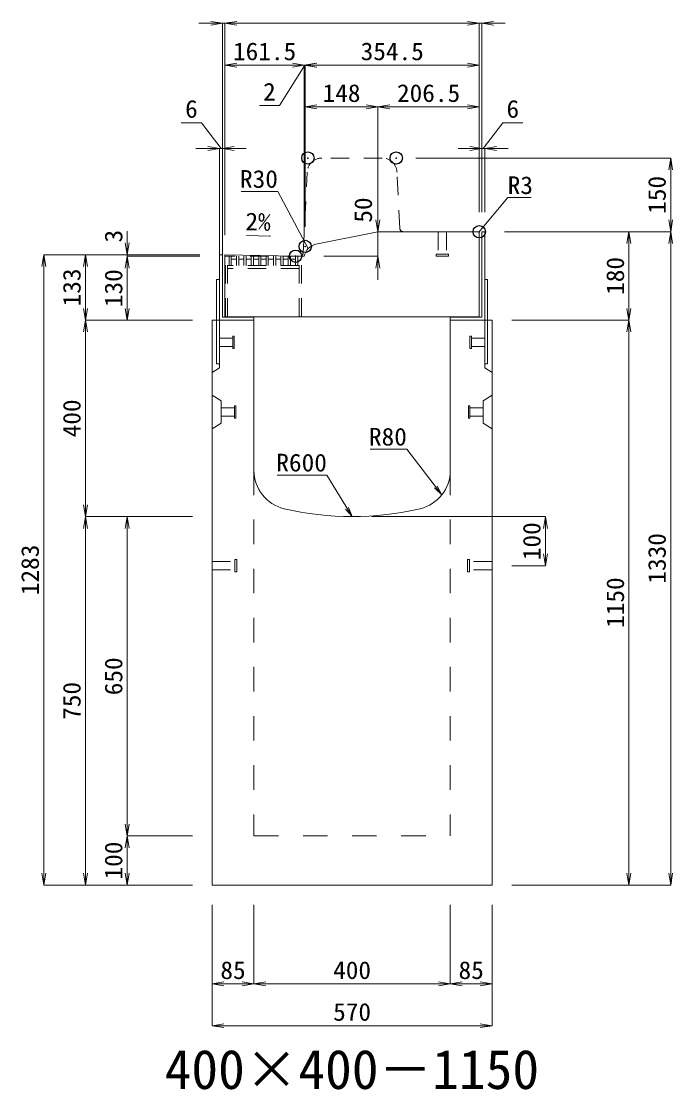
# Model space of a CAD drawing. Units: millimetres at full size. Extents: x -1809 to 57027, y -20349 to 17321.
# Drawn here: x 37895 to 39221, y -7712 to -5538 of the extents above; entities that cross this region are included whole.
import ezdxf
from ezdxf.enums import TextEntityAlignment as Align

# ---------------------------------------------------------------- set-up
doc = ezdxf.new("R2010")
doc.units = ezdxf.units.MM
doc.header["$LTSCALE"] = 50
doc.header["$PDMODE"] = 32
doc.header["$PDSIZE"] = 25
doc.linetypes.add('USER1', pattern=[2, 1, -1])
doc.linetypes.add('USER2', pattern=[1.35, 0.75, -0.6])
for name, color, linetype, lineweight in [('インサート', 3, 'USER2', 9), ('グレーチング', 7, 'USER2', 5), ('受枠', 3, 'Continuous', 5), ('寸法線', 7, 'Continuous', 13), ('引出線', 4, 'Continuous', 13), ('本体', 2, 'Continuous', 13)]:
    doc.layers.add(name, color=color, linetype=linetype, lineweight=lineweight)
doc.layers.add('作業エリア', color=11, linetype='Continuous')
doc.layers.add('文字', color=7, linetype='Continuous')
doc.styles.add('ＭＳ 明朝', font='')
doc.styles.get('ＭＳ 明朝').set_extended_font_data('MS Mincho')

# ---------------------------------------------------------------- blocks, each defined once
blk = doc.blocks.new('open_arrow')
at = {"color": 0, "linetype": 'Continuous', "lineweight": -2}
blk.add_lwpolyline([(7.5, 1.25), (0, 0), (7.5, -1.25)], dxfattribs=at)

msp = doc.modelspace()

# ---------------------------------------------------------------- linework, layer by layer
at = {"layer": 'インサート'}
for p, q in [((38743.74, -5966.05), (38743.74, -6012.05)), ((38743.74, -5966.05), (38760.74, -5966.05)), ((38760.74, -5966.05), (38760.74, -6012.05)), ((38739.74, -6016.05), (38739.74, -6012.05)), ((38739.74, -6012.05), (38764.74, -6012.05)), ((38739.74, -6016.05), (38764.74, -6016.05)), ((38764.74, -6012.05), (38764.74, -6016.05)), ((38298.24, -6182.55), (38325.24, -6182.55)), ((38298.24, -6182.55), (38298.24, -6199.55)), ((38328.24, -6178.55), (38325.24, -6178.55)), ((38325.24, -6178.55), (38325.24, -6203.55)), ((38328.24, -6203.55), (38328.24, -6178.55)), ((38808.24, -6178.55), (38811.24, -6178.55)), ((38808.24, -6203.55), (38808.24, -6178.55)), ((38811.24, -6178.55), (38811.24, -6203.55)), ((38838.24, -6182.55), (38811.24, -6182.55)), ((38838.24, -6182.55), (38838.24, -6199.55)), ((38298.24, -6199.55), (38325.24, -6199.55)), ((38325.24, -6203.55), (38328.24, -6203.55)), ((38811.24, -6203.55), (38808.24, -6203.55)), ((38838.24, -6199.55), (38811.24, -6199.55)), ((38301.44, -6324.55), (38328.44, -6324.55)), ((38301.44, -6324.55), (38301.44, -6341.55)), ((38331.44, -6320.55), (38328.44, -6320.55)), ((38328.44, -6320.55), (38328.44, -6345.55)), ((38331.44, -6345.55), (38331.44, -6320.55)), ((38805.04, -6320.55), (38808.04, -6320.55)), ((38805.04, -6345.55), (38805.04, -6320.55)), ((38808.04, -6320.55), (38808.04, -6345.55)), ((38835.04, -6324.55), (38808.04, -6324.55)), ((38835.04, -6324.55), (38835.04, -6341.55)), ((38301.44, -6341.55), (38328.44, -6341.55)), ((38328.44, -6345.55), (38331.44, -6345.55)), ((38808.04, -6345.55), (38805.04, -6345.55)), ((38835.04, -6341.55), (38808.04, -6341.55)), ((38283.24, -6637.55), (38329.24, -6637.55)), ((38283.24, -6654.55), (38283.24, -6637.55)), ((38329.24, -6658.55), (38329.24, -6633.55)), ((38329.24, -6633.55), (38333.24, -6633.55)), ((38333.24, -6658.55), (38333.24, -6633.55)), ((38803.24, -6633.55), (38807.24, -6633.55)), ((38803.24, -6633.55), (38803.24, -6658.55)), ((38807.24, -6633.55), (38807.24, -6658.55)), ((38853.24, -6637.55), (38807.24, -6637.55)), ((38853.24, -6637.55), (38853.24, -6654.55)), ((38283.24, -6654.55), (38329.24, -6654.55)), ((38333.24, -6658.55), (38329.24, -6658.55)), ((38807.24, -6658.55), (38803.24, -6658.55)), ((38853.24, -6654.55), (38807.24, -6654.55))]:
    msp.add_line(p, q, dxfattribs=at)
at = {"layer": 'グレーチング'}
for p, q in [((38310.24, -6139.05), (38310.24, -6016.05)), ((38465.24, -6016.05), (38310.24, -6016.05)), ((38314.74, -6139.05), (38314.74, -6016.05)), ((38317.74, -6035.05), (38317.74, -6016.05)), ((38322.24, -6035.05), (38322.24, -6016.05)), ((38332.8, -6022.05), (38322.24, -6022.05)), ((38332.8, -6035.05), (38332.8, -6016.05)), ((38337.3, -6035.05), (38337.3, -6016.05)), ((38347.85, -6022.05), (38337.3, -6022.05)), ((38347.85, -6035.05), (38347.85, -6016.05)), ((38352.35, -6035.05), (38352.35, -6016.05)), ((38362.91, -6022.05), (38352.35, -6022.05)), ((38362.91, -6035.05), (38362.91, -6016.05)), ((38367.41, -6035.05), (38367.41, -6016.05)), ((38377.96, -6022.05), (38367.41, -6022.05)), ((38377.96, -6035.05), (38377.96, -6016.05)), ((38382.46, -6035.05), (38382.46, -6016.05)), ((38393.02, -6022.05), (38382.46, -6022.05)), ((38393.02, -6035.05), (38393.02, -6016.05)), ((38397.52, -6035.05), (38397.52, -6016.05)), ((38408.07, -6022.05), (38397.52, -6022.05)), ((38408.07, -6035.05), (38408.07, -6016.05)), ((38412.57, -6035.05), (38412.57, -6016.05)), ((38423.13, -6022.05), (38412.57, -6022.05)), ((38423.13, -6035.05), (38423.13, -6016.05)), ((38427.63, -6035.05), (38427.63, -6016.05)), ((38438.19, -6022.05), (38427.63, -6022.05)), ((38438.19, -6035.05), (38438.19, -6016.05)), ((38442.69, -6035.05), (38442.69, -6016.05)), ((38453.24, -6022.05), (38442.69, -6022.05)), ((38453.24, -6035.05), (38453.24, -6016.05)), ((38457.74, -6035.05), (38457.74, -6016.05)), ((38460.74, -6139.05), (38460.74, -6016.05)), ((38465.24, -6139.05), (38465.24, -6016.05)), ((38460.74, -6035.05), (38314.74, -6035.05)), ((38460.74, -6041.05), (38314.74, -6041.05))]:
    msp.add_line(p, q, dxfattribs=at)
at = {"layer": '作業エリア'}
for p in [(38478.24, -5816.05), (38658.24, -5816.05), (38827.24, -5966.05), (38472.74, -5996.05), (38453.24, -6016.05)]:
    msp.add_point(p, dxfattribs=at)
at = {"layer": '受枠'}
for p, q in [((38832.24, -5966.05), (38838.24, -5966.05)), ((38832.24, -6140.05), (38832.24, -5966.05)), ((38838.24, -6235.05), (38838.24, -5966.05)), ((38304.24, -6013.05), (38298.24, -6013.05)), ((38298.24, -6235.05), (38298.24, -6013.05)), ((38304.24, -6140.05), (38304.24, -6013.05)), ((38298.24, -6063.05), (38292.24, -6063.05)), ((38292.24, -6235.05), (38292.24, -6063.05)), ((38838.24, -6063.05), (38844.24, -6063.05)), ((38844.24, -6235.05), (38844.24, -6063.05)), ((38368.24, -6146.05), (38298.24, -6146.05)), ((38368.24, -6140.05), (38304.24, -6140.05)), ((38368.24, -6146.05), (38368.24, -6140.05)), ((38768.24, -6140.05), (38832.24, -6140.05)), ((38768.24, -6146.05), (38768.24, -6140.05)), ((38768.24, -6146.05), (38838.24, -6146.05)), ((38298.24, -6235.05), (38292.24, -6235.05)), ((38838.24, -6235.05), (38844.24, -6235.05))]:
    msp.add_line(p, q, dxfattribs=at)
at = {"layer": '寸法線'}
for p, q in [((38357.24, -5541.93), (38256.24, -5541.93)), ((38304.24, -5973.03), (38304.24, -5541.93)), ((38827.24, -5541.93), (38309.24, -5541.93)), ((38309.24, -5973.25), (38309.24, -5541.93)), ((38309.24, -5973.25), (38309.24, -5541.93)), ((38779.24, -5541.93), (38880.24, -5541.93)), ((38827.24, -5926.03), (38827.24, -5541.93)), ((38827.24, -5926.03), (38827.24, -5541.93)), ((38832.24, -5926.03), (38832.24, -5541.93)), ((38518.81, -5626.93), (38309.24, -5626.93)), ((38309.24, -5973.25), (38309.24, -5626.93)), ((38471.78, -5626.93), (38420.05, -5709.16)), ((38520.74, -5626.93), (38422.81, -5626.93)), ((38470.81, -5976.03), (38470.81, -5626.93)), ((38827.24, -5626.93), (38472.74, -5626.93)), ((38472.74, -5956.03), (38472.74, -5626.93)), ((38827.24, -5926.03), (38827.24, -5626.93)), ((38470.81, -5976.03), (38470.81, -5673.47)), ((38472.74, -5956.03), (38472.74, -5671.93)), ((38420.05, -5709.16), (38379.64, -5709.16)), ((38472.74, -5711.93), (38620.74, -5711.93)), ((38472.74, -5956.03), (38472.74, -5711.93)), ((38620.74, -5926.03), (38620.74, -5711.93)), ((38620.74, -5711.93), (38827.24, -5711.93)), ((38620.74, -5926.03), (38620.74, -5711.93)), ((38827.24, -5926.03), (38827.24, -5711.93)), ((38261.62, -5744.13), (38220.39, -5744.13)), ((38301.24, -5796.93), (38261.62, -5744.13)), ((38835.24, -5796.93), (38874.86, -5744.13)), ((38874.86, -5744.13), (38916.09, -5744.13)), ((38352.24, -5796.93), (38250.24, -5796.93)), ((38298.24, -6058.03), (38298.24, -5796.93)), ((38304.24, -6058.03), (38304.24, -5796.93)), ((38784.24, -5796.93), (38886.24, -5796.93)), ((38832.24, -5926.03), (38832.24, -5796.93)), ((38838.24, -5926.03), (38838.24, -5796.93)), ((38698.26, -5816.05), (39217.02, -5816.05)), ((39217.02, -5816.05), (39217.02, -5966.05)), ((38620.74, -5918.05), (38620.74, -6064.05)), ((38110.3, -5965.05), (38110.3, -6064.05)), ((38878.26, -5966.05), (39132.02, -5966.05)), ((38878.26, -5966.05), (39217.02, -5966.05)), ((38878.26, -5966.05), (39217.02, -5966.05)), ((39132.02, -5966.05), (39132.02, -6146.05)), ((39217.02, -5966.05), (39217.02, -7296.05)), ((37940.3, -7296.05), (37940.3, -6013.05)), ((38258.22, -6013.05), (37940.3, -6013.05)), ((38025.3, -6013.05), (38025.3, -6146.05)), ((38258.22, -6013.05), (38025.3, -6013.05)), ((38258.22, -6013.05), (38110.3, -6013.05)), ((38258.22, -6016.05), (38110.3, -6016.05)), ((38110.3, -6016.05), (38110.3, -6146.05)), ((38258.22, -6016.05), (38110.3, -6016.05)), ((38510.83, -6016.05), (38620.74, -6016.05)), ((38243.22, -6146.05), (38025.3, -6146.05)), ((38025.3, -6146.05), (38025.3, -6546.05)), ((38243.22, -6146.05), (38025.3, -6146.05)), ((38243.22, -6146.05), (38110.3, -6146.05)), ((38893.26, -6146.05), (39132.02, -6146.05)), ((38893.26, -6146.05), (39132.02, -6146.05)), ((39132.02, -6146.05), (39132.02, -7296.05)), ((38243.22, -6546.05), (38025.3, -6546.05)), ((38025.3, -7296.05), (38025.3, -6546.05)), ((38243.22, -6546.05), (38025.3, -6546.05)), ((38110.3, -6546.05), (38110.3, -7196.05)), ((38243.22, -6546.05), (38110.3, -6546.05)), ((38608.26, -6546.05), (38962.02, -6546.05)), ((38962.02, -6546.05), (38962.02, -6646.05)), ((38893.26, -6646.05), (38962.02, -6646.05)), ((38243.22, -7196.05), (38110.3, -7196.05)), ((38110.3, -7196.05), (38110.3, -7296.05)), ((38243.22, -7196.05), (38110.3, -7196.05)), ((38243.22, -7296.05), (37940.3, -7296.05)), ((38243.22, -7296.05), (38025.3, -7296.05)), ((38243.22, -7296.05), (38110.3, -7296.05)), ((38893.26, -7296.05), (39132.02, -7296.05)), ((38893.26, -7296.05), (39217.02, -7296.05)), ((38283.24, -7336.07), (38283.24, -7497.21)), ((38283.24, -7336.07), (38283.24, -7582.21)), ((38368.24, -7336.07), (38368.24, -7497.21)), ((38368.24, -7336.07), (38368.24, -7497.21)), ((38768.24, -7336.07), (38768.24, -7497.21)), ((38768.24, -7336.07), (38768.24, -7497.21)), ((38853.24, -7336.07), (38853.24, -7497.21)), ((38853.24, -7336.07), (38853.24, -7582.21)), ((38283.24, -7497.21), (38368.24, -7497.21)), ((38368.24, -7497.21), (38768.24, -7497.21)), ((38768.24, -7497.21), (38853.24, -7497.21)), ((38283.24, -7582.21), (38853.24, -7582.21))]:
    msp.add_line(p, q, dxfattribs=at)
at = {"layer": '引出線'}
for points in [[(38478.84, -6000.19), (38417.12, -5883.9), (38342.45, -5883.9)], [(38826.36, -5966.93), (38885.09, -5896.57), (38932.81, -5896.57)], [(38401.91, -5974.88), (38353.17, -5973.91), (38401.91, -5974.88)], [(38751, -6501.63), (38679.74, -6408.52), (38605.07, -6408.52)], [(38568.24, -6546.05), (38516.88, -6461.3), (38415.87, -6461.3)]]:
    msp.add_lwpolyline(points, dxfattribs=at)
at = {"layer": '本体', "linetype": 'USER2', "lineweight": 9}
for p, q in [((38629.7, -5816.05), (38506.78, -5816.05)), ((38468.57, -6009.4), (38476.82, -5844.56)), ((38665.41, -5959.4), (38659.67, -5844.56)), ((38298.24, -6146.05), (38298.24, -6243.05)), ((38838.24, -6146.05), (38838.24, -6243.05)), ((38298.24, -6243.05), (38283.24, -6252.55)), ((38838.24, -6243.05), (38853.24, -6252.55))]:
    msp.add_line(p, q, dxfattribs=at)
at = {"layer": '本体'}
for p, q in [((38620.74, -5966.05), (38494.43, -5991.66)), ((38824.24, -5966.05), (38620.74, -5966.05)), ((38827.24, -6139.05), (38827.24, -5969.05)), ((38309.24, -6139.05), (38309.24, -6013.27)), ((38309.24, -6013.27), (38453.24, -6016.05)), ((38453.24, -6016.05), (38470.81, -6016.05)), ((38283.24, -6146.05), (38283.24, -7296.05)), ((38368.24, -6146.05), (38283.24, -6146.05)), ((38827.24, -6139.05), (38309.24, -6139.05)), ((38368.24, -6146.05), (38368.24, -6452.02)), ((38768.24, -6452.02), (38768.24, -6146.05)), ((38853.24, -6146.05), (38768.24, -6146.05)), ((38853.24, -7296.05), (38853.24, -6146.05)), ((38283.24, -7296.05), (38853.24, -7296.05))]:
    msp.add_line(p, q, dxfattribs=at)
at = {"layer": '本体', "lineweight": 9}
for p, q in [((38283.24, -6299.05), (38301.44, -6310.55)), ((38853.24, -6299.05), (38835.04, -6310.55)), ((38301.44, -6310.55), (38301.44, -6355.55)), ((38835.04, -6310.55), (38835.04, -6355.55)), ((38283.24, -6367.05), (38301.44, -6355.55)), ((38853.24, -6367.05), (38835.04, -6355.55))]:
    msp.add_line(p, q, dxfattribs=at)
at = {"layer": '本体', "linetype": 'USER1', "lineweight": 15}
for p, q in [((38368.24, -6452.02), (38368.24, -7196.05)), ((38768.24, -6452.02), (38768.24, -7196.05)), ((38368.24, -7196.05), (38768.24, -7196.05))]:
    msp.add_line(p, q, dxfattribs=at)
at = {"layer": '本体', "linetype": 'USER2', "lineweight": 9}
for centre, radius, start, end in [((38506.78, -5846.05), 30, 90, 177.13759), ((38629.7, -5846.05), 30, 2.86241, 90), ((38672.4, -5959.05), 7, 182.86241, 270), ((38461.58, -6009.05), 7, 270, 357.13759)]:
    msp.add_arc(centre, radius, start, end, dxfattribs=at)
at = {"layer": '本体'}
for centre, radius, start, end in [((38824.24, -5969.05), 3, 0, 90), ((38500.39, -6021.06), 30, 101.45875, 170.39512), ((38448.24, -6452.02), 80, 180, 256.65764), ((38688.24, -6452.02), 80, 283.34236, 0), ((38568.24, -5946.05), 600, 256.65764, 283.34236)]:
    msp.add_arc(centre, radius, start, end, dxfattribs=at)

# ---------------------------------------------------------------- block references
at = {"layer": '寸法線', "xscale": 3.2, "yscale": 3.2}
for p, rotation in [((38304.24, -5541.93), 180), ((38827.24, -5541.93), 180), ((38827.24, -5541.93), 180), ((38470.81, -5626.93), 180), ((38827.24, -5626.93), 180), ((38620.74, -5711.93), 180), ((38827.24, -5711.93), 180), ((38298.24, -5796.93), 180), ((38832.24, -5796.93), 180), ((39217.02, -5816.05), 270), ((38620.74, -5966.05), 90), ((39217.02, -5966.05), 90), ((39132.02, -5966.05), 270), ((39217.02, -5966.05), 270), ((38110.3, -6013.05), 90), ((37940.3, -6013.05), 270), ((38025.3, -6013.05), 270), ((38110.3, -6016.05), 270), ((38110.3, -6016.05), 270), ((38620.74, -6016.05), 270), ((38025.3, -6146.05), 90), ((38110.3, -6146.05), 90), ((39132.02, -6146.05), 90), ((38025.3, -6146.05), 270), ((39132.02, -6146.05), 270), ((38025.3, -6546.05), 90), ((38025.3, -6546.05), 270), ((38110.3, -6546.05), 270), ((38962.02, -6546.05), 270), ((38962.02, -6646.05), 90), ((38110.3, -7196.05), 90), ((38110.3, -7196.05), 270), ((37940.3, -7296.05), 90), ((38025.3, -7296.05), 90), ((38110.3, -7296.05), 90), ((39132.02, -7296.05), 90), ((39217.02, -7296.05), 90), ((38368.24, -7497.21), 180), ((38768.24, -7497.21), 180), ((38853.24, -7497.21), 180), ((38853.24, -7582.21), 180)]:
    msp.add_blockref('open_arrow', p, dxfattribs=dict(at, rotation=rotation))
for p in [(38309.24, -5541.93), (38309.24, -5541.93), (38832.24, -5541.93), (38309.24, -5626.93), (38470.81, -5626.93), (38472.74, -5626.93), (38472.74, -5626.93), (38472.74, -5711.93), (38620.74, -5711.93), (38304.24, -5796.93), (38838.24, -5796.93), (38283.24, -7497.21), (38368.24, -7497.21), (38768.24, -7497.21), (38283.24, -7582.21)]:
    msp.add_blockref('open_arrow', p, dxfattribs=at)
at = {"layer": '引出線'}
for p, xscale, yscale, rotation in [((38401.91, -5974.88), 0.16, 0.16, 178.9), ((38826.36, -5966.93), 0.16, 0.16, 50.2), ((38478.84, -6000.19), 0.16, 0.16, 118), ((38751, -6501.63), 2.67, 2.67, 127.4), ((38568.24, -6546.05), 2.67, 2.67, 121.2)]:
    msp.add_blockref('open_arrow', p, dxfattribs=dict(at, xscale=xscale, yscale=yscale, rotation=rotation))

# ---------------------------------------------------------------- texts
at = {"layer": '寸法線', "style": 'ＭＳ 明朝', "width": 1.05}
for s, p in [('161.5', (38390.03, -5598.91)), ('354.5', (38649.99, -5598.91)), ('2', (38399.84, -5681.14)), ('148', (38546.74, -5683.91)), ('206.5', (38723.99, -5683.91)), ('6', (38241.01, -5716.11)), ('6', (38895.47, -5716.11)), ('85', (38325.74, -7469.19)), ('400', (38568.24, -7469.19)), ('85', (38810.74, -7469.19)), ('570', (38568.24, -7554.19))]:
    msp.add_text(s, height=36.03, dxfattribs=at).set_placement(p, align=Align.MIDDLE_CENTER)
for s, p in [('150', (39189, -5891.05)), ('50', (38590.74, -5921.99)), ('3', (38082.3, -5975.23)), ('180', (39104, -6056.05)), ('133', (37997.28, -6079.55)), ('130', (38082.28, -6081.05)), ('400', (37997.28, -6346.05)), ('100', (38934, -6596.05)), ('1330', (39189, -6631.05)), ('1283', (37912.28, -6654.55)), ('1150', (39104, -6721.05)), ('650', (38082.28, -6871.05)), ('750', (37997.28, -6921.05)), ('100', (38082.28, -7246.05))]:
    msp.add_text(s, height=36.03, rotation=90, dxfattribs=at).set_placement(p, align=Align.MIDDLE_CENTER)
at = {"layer": '引出線', "style": 'ＭＳ 明朝', "width": 1.05}
for s, p in [('R30', (38417.12, -5840.7)), ('R80', (38679.74, -6365.32)), ('R600', (38516.88, -6418.1))]:
    msp.add_text(s, height=36.03, dxfattribs=at).set_placement(p, align=Align.TOP_RIGHT)
msp.add_text('R3', height=36.03, dxfattribs=at).set_placement((38885.09, -5853.37), align=Align.TOP_LEFT)
msp.add_text('2%', height=36.03, rotation=358.854, dxfattribs=at).set_placement((38402.85, -5927.99), align=Align.TOP_RIGHT)
at = {"layer": '文字', "style": 'ＭＳ 明朝'}
msp.add_text('400×400－1150', height=80.06, dxfattribs=at).set_placement((38567.76, -7671.03), align=Align.MIDDLE_CENTER)

doc.saveas('drawing.dxf')
